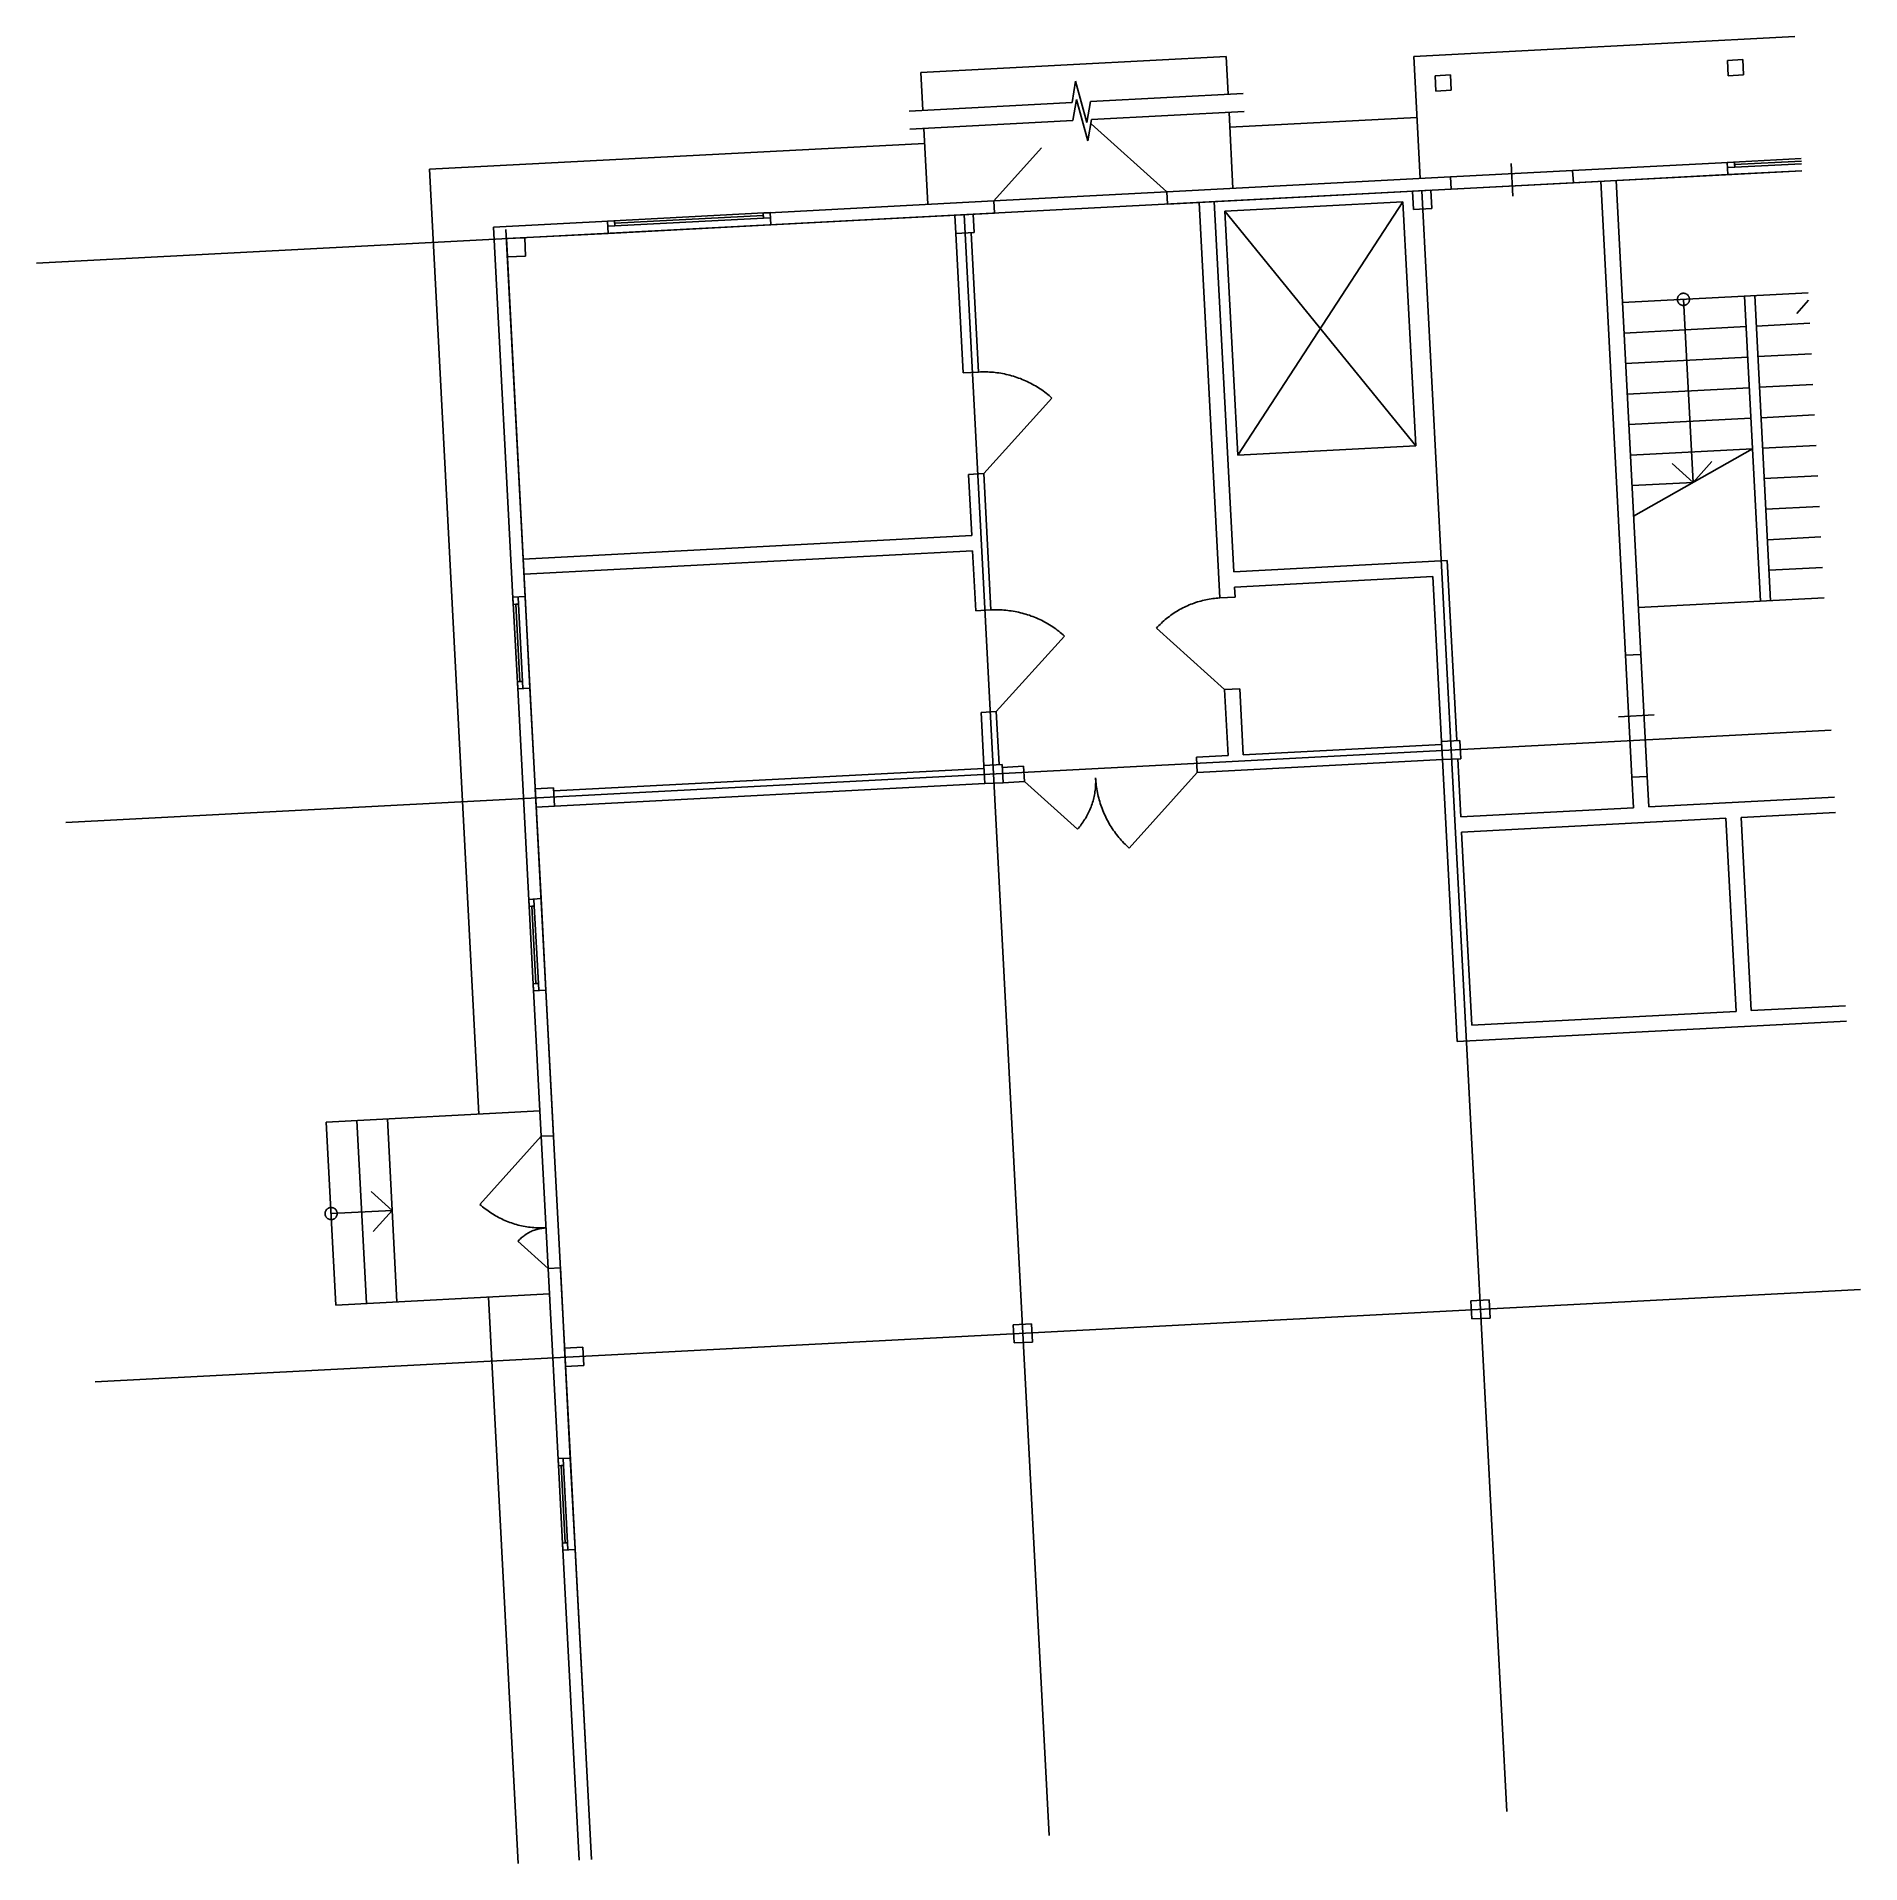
# Model space of a CAD drawing. Extents: x -41 to 2074, y -28 to 2091.
import ezdxf

# ---------------------------------------------------------------- set-up
doc = ezdxf.new("R2010")
doc.units = 0

msp = doc.modelspace()

# ---------------------------------------------------------------- linework, layer by layer
for p, q in [((1555.7, 2067.6), (1997.6, 2090.8)), ((984.2, 2049.2), (1338.1, 2067.8)), ((1340.4, 2023.8), (1338.1, 2067.8)), ((1563.1, 1926.1), (1555.7, 2067.6)), ((1919.6, 2063), (1937.3, 2064)), ((1920.5, 2045.3), (1919.6, 2063)), ((1919.6, 2063), (1919.6, 2063)), ((1937.3, 2064), (1938.2, 2046.3)), ((986.5, 2005.3), (984.2, 2049.2)), ((1163.5, 2038.9), (1159.4, 2014.3)), ((1176.7, 1990.9), (1163.5, 2038.9)), ((1580.5, 2045.3), (1598.2, 2046.2)), ((1581.4, 2027.6), (1580.5, 2045.3)), ((1580.5, 2045.3), (1580.5, 2045.3)), ((1598.2, 2046.2), (1599.1, 2028.5)), ((1938.2, 2046.3), (1920.5, 2045.3)), ((1159.4, 2014.3), (970.4, 2004.4)), ((1164.6, 2017.9), (1160.5, 1993.3)), ((1177.8, 1969.9), (1164.6, 2017.9)), ((1180.8, 2015.4), (1176.7, 1990.9)), ((1358, 2024.7), (1180.8, 2015.4)), ((1599.1, 2028.5), (1581.4, 2027.6)), ((1160.5, 1993.3), (971.5, 1983.4)), ((1181.9, 1994.5), (1177.8, 1969.9)), ((1359.1, 2003.7), (1181.9, 1994.5)), ((1346.1, 1914.7), (1341.5, 2002.8)), ((1342.4, 1985.5), (1559.4, 1996.8)), ((992.2, 1896.2), (987.6, 1984.3)), ((1269.4, 1910.7), (1181.6, 1989.7)), ((414.1, 1936.8), (988.5, 1966.9)), ((1068.9, 1900.2), (1124.2, 1961.6)), ((-41.4, 1827.8), (2005.8, 1935.1)), ((414.1, 1936.8), (471.5, 841.1)), ((1598.5, 1927.9), (1740, 1935.3)), ((1668.6, 1943.4), (1670.6, 1905.7)), ((1740, 1935.3), (1927.6, 1945.2)), ((1740.8, 1921.2), (1740, 1935.3)), ((1740, 1935.3), (1740.8, 1921.2)), ((1740.8, 1921.2), (1920.1, 1930.6)), ((1919.3, 1944.7), (2005, 1949.2)), ((1920.1, 1930.6), (1919.3, 1944.7)), ((1920.1, 1930.6), (1919.3, 1944.7)), ((1919.3, 1944.7), (1919.3, 1944.7)), ((1927.9, 1939.3), (1919.6, 1938.8)), ((2005.8, 1935.1), (1920.1, 1930.6)), ((1920.1, 1930.6), (1920.1, 1930.6)), ((1927.6, 1945.2), (1927.9, 1939.3)), ((2005.2, 1946.3), (1927.7, 1942.2)), ((1927.7, 1942.2), (1927.9, 1939.3)), ((1927.9, 1939.3), (2005.3, 1943.3)), ((1068.9, 1900.2), (1269.4, 1910.7)), ((1269.4, 1910.7), (1598.5, 1927.9)), ((1270.2, 1896.5), (1269.4, 1910.7)), ((1270.2, 1896.5), (1599.2, 1913.8)), ((1554.4, 1911.4), (1575.6, 1912.5)), ((1555.5, 1890.2), (1554.4, 1911.4)), ((1554.4, 1911.4), (1554.4, 1911.4)), ((1565, 1912), (1663.6, 32)), ((1575.6, 1912.5), (1576.8, 1891.3)), ((1599.2, 1913.8), (1598.5, 1927.9)), ((1599.2, 1913.8), (1598.5, 1927.9)), ((1598.5, 1927.9), (1598.5, 1927.9)), ((1740.8, 1921.2), (1599.2, 1913.8)), ((1801.4, 1373.2), (1772.6, 1922.9)), ((1819.1, 1374.2), (1790.3, 1923.8)), ((620.7, 1876.7), (809.4, 1886.6)), ((1068.9, 1900.2), (801.2, 1886.1)), ((801.2, 1886.1), (801.5, 1880.2)), ((809.4, 1886.6), (810.2, 1872.4)), ((809.4, 1886.6), (809.4, 1886.6)), ((810.2, 1872.4), (1069.6, 1886)), ((1069.6, 1886), (1068.9, 1900.2)), ((1330.8, 1439.6), (1306.7, 1898.4)), ((1346.9, 1470), (1324.4, 1899.4)), ((1543.2, 1899), (1336.8, 1888.2)), ((1336.8, 1888.2), (1558.1, 1615.9)), ((1336.8, 1888.2), (1351.7, 1605.1)), ((1336.8, 1888.2), (1336.8, 1888.2)), ((1351.7, 1605.1), (1543.2, 1899)), ((1558.1, 1615.9), (1543.2, 1899)), ((1576.8, 1891.3), (1555.5, 1890.2)), ((488.6, 1869.8), (629, 1877.1)), ((488.6, 1869.8), (511.5, 1432.2)), ((502.9, 1867), (602, -23.6)), ((620.7, 1876.7), (621.4, 1862.5)), ((621, 1870.8), (629.3, 1871.2)), ((621.4, 1862.5), (810.2, 1872.4)), ((629.3, 1871.2), (629, 1877.1)), ((629, 1877.1), (629, 1877.1)), ((801.3, 1883.2), (629.1, 1874.2)), ((629.1, 1874.2), (629.3, 1871.2)), ((629.3, 1871.2), (801.5, 1880.2)), ((629.3, 1871.2), (629.3, 1871.2)), ((801.5, 1880.2), (801.3, 1883.2)), ((801.5, 1880.2), (809.7, 1880.7)), ((1023.6, 1883.6), (1044.9, 1884.7)), ((1024.8, 1862.4), (1023.6, 1883.6)), ((1023.6, 1883.6), (1023.6, 1883.6)), ((1034.3, 1884.2), (1132.8, 4.2)), ((1044.9, 1884.7), (1046, 1863.5)), ((503.5, 1856.4), (621.4, 1862.5)), ((503.5, 1856.4), (524.7, 1857.5)), ((503.5, 1856.4), (525.3, 1441.2)), ((504.6, 1835.1), (503.5, 1856.4)), ((503.5, 1856.4), (503.5, 1856.4)), ((524.7, 1857.5), (525.8, 1836.2)), ((1046, 1863.5), (1024.8, 1862.4)), ((1033.2, 1700.8), (1024.8, 1862.4)), ((1050.9, 1701.7), (1042.5, 1863.3)), ((525.8, 1836.2), (504.6, 1835.1)), ((1797.7, 1782.3), (2013.2, 1793.5)), ((1861.6, 1787.2), (1861.5, 1786.6)), ((1861.5, 1786.6), (1861.5, 1786.1)), ((1861.5, 1786.1), (1861.5, 1785.6)), ((1861.5, 1785.6), (1861.5, 1785.1)), ((1861.5, 1785.1), (1861.6, 1784.5)), ((1861.7, 1787.7), (1861.6, 1787.2)), ((1861.6, 1784.5), (1861.7, 1784)), ((1861.8, 1788.2), (1861.7, 1787.7)), ((1861.7, 1784), (1861.9, 1783.5)), ((1862, 1788.7), (1861.8, 1788.2)), ((1861.9, 1783.5), (1862.1, 1783)), ((1862.2, 1789.2), (1862, 1788.7)), ((1862.1, 1783), (1862.3, 1782.6)), ((1862.5, 1789.6), (1862.2, 1789.2)), ((1862.3, 1782.6), (1862.6, 1782.1)), ((1862.8, 1790.1), (1862.5, 1789.6)), ((1862.6, 1782.1), (1862.9, 1781.7)), ((1863.1, 1790.5), (1862.8, 1790.1)), ((1862.9, 1781.7), (1863.2, 1781.3)), ((1863.4, 1790.9), (1863.1, 1790.5)), ((1863.2, 1781.3), (1863.6, 1780.9)), ((1863.8, 1791.2), (1863.4, 1790.9)), ((1863.6, 1780.9), (1864, 1780.5)), ((1864.2, 1791.6), (1863.8, 1791.2)), ((1864, 1780.5), (1864.4, 1780.2)), ((1864.7, 1791.9), (1864.2, 1791.6)), ((1864.4, 1780.2), (1864.8, 1779.9)), ((1865.1, 1792.1), (1864.7, 1791.9)), ((1864.8, 1779.9), (1865.3, 1779.7)), ((1865.6, 1792.4), (1865.1, 1792.1)), ((1866.1, 1792.6), (1865.6, 1792.4)), ((1866.6, 1792.7), (1866.1, 1792.6)), ((1867.1, 1792.9), (1866.6, 1792.7)), ((1867.6, 1793), (1867.1, 1792.9)), ((1868.1, 1793), (1867.6, 1793)), ((1868.7, 1793), (1868.1, 1793)), ((1868.5, 1786), (1879.6, 1573.7)), ((1869.2, 1793), (1868.7, 1793)), ((1869.7, 1792.9), (1869.2, 1793)), ((1870.2, 1792.8), (1869.7, 1792.9)), ((1870.7, 1792.6), (1870.2, 1792.8)), ((1871.2, 1792.5), (1870.7, 1792.6)), ((1871.7, 1792.2), (1871.2, 1792.5)), ((1872.2, 1792), (1871.7, 1792.2)), ((1871.9, 1779.8), (1872.3, 1780)), ((1872.6, 1791.7), (1872.2, 1792)), ((1872.3, 1780), (1872.8, 1780.4)), ((1873, 1791.4), (1872.6, 1791.7)), ((1872.8, 1780.4), (1873.2, 1780.7)), ((1873.4, 1791), (1873, 1791.4)), ((1873.2, 1780.7), (1873.6, 1781)), ((1873.8, 1790.6), (1873.4, 1791)), ((1873.6, 1781), (1873.9, 1781.4)), ((1874.1, 1790.2), (1873.8, 1790.6)), ((1873.9, 1781.4), (1874.2, 1781.9)), ((1874.4, 1789.8), (1874.1, 1790.2)), ((1874.2, 1781.9), (1874.5, 1782.3)), ((1874.7, 1789.3), (1874.4, 1789.8)), ((1874.5, 1782.3), (1874.8, 1782.8)), ((1874.9, 1788.9), (1874.7, 1789.3)), ((1874.8, 1782.8), (1875, 1783.2)), ((1875.1, 1788.4), (1874.9, 1788.9)), ((1875, 1783.2), (1875.2, 1783.7)), ((1875.3, 1787.9), (1875.1, 1788.4)), ((1875.2, 1783.7), (1875.3, 1784.2)), ((1875.4, 1787.4), (1875.3, 1787.9)), ((1875.3, 1784.2), (1875.4, 1784.8)), ((1875.5, 1786.9), (1875.4, 1787.4)), ((1875.4, 1784.8), (1875.5, 1785.3)), ((1875.5, 1786.3), (1875.5, 1786.9)), ((1875.5, 1785.8), (1875.5, 1786.3)), ((1875.5, 1785.3), (1875.5, 1785.8)), ((1957.8, 1435.8), (1939.3, 1789.7)), ((1969.6, 1436.4), (1951.1, 1790.3)), ((1999.9, 1769.7), (2013.6, 1784.9)), ((1865.3, 1779.7), (1865.8, 1779.5)), ((1865.8, 1779.5), (1866.3, 1779.3)), ((1866.3, 1779.3), (1866.8, 1779.1)), ((1866.8, 1779.1), (1867.3, 1779)), ((1867.3, 1779), (1867.8, 1778.9)), ((1867.8, 1778.9), (1868.3, 1778.9)), ((1868.3, 1778.9), (1868.9, 1778.9)), ((1868.9, 1778.9), (1869.4, 1779)), ((1869.4, 1779), (1869.9, 1779.1)), ((1869.9, 1779.1), (1870.4, 1779.2)), ((1870.4, 1779.2), (1870.9, 1779.3)), ((1870.9, 1779.3), (1871.4, 1779.5)), ((1871.4, 1779.5), (1871.9, 1779.8)), ((1799.6, 1746.9), (1941.1, 1754.3)), ((1952.9, 1754.9), (2015, 1758.2)), ((1801.4, 1711.5), (1943, 1718.9)), ((1954.8, 1719.5), (2016.9, 1722.8)), ((1033.2, 1700.8), (1050.9, 1701.7)), ((1053.1, 1701.8), (1050.9, 1701.7)), ((1055.2, 1701.9), (1053.1, 1701.8)), ((1057.4, 1701.9), (1055.2, 1701.9)), ((1059.5, 1701.9), (1057.4, 1701.9)), ((1061.7, 1701.8), (1059.5, 1701.9)), ((1063.9, 1701.7), (1061.7, 1701.8)), ((1066, 1701.5), (1063.9, 1701.7)), ((1068.2, 1701.4), (1066, 1701.5)), ((1070.3, 1701.1), (1068.2, 1701.4)), ((1072.4, 1700.9), (1070.3, 1701.1)), ((1074.6, 1700.6), (1072.4, 1700.9)), ((1076.7, 1700.2), (1074.6, 1700.6)), ((1078.8, 1699.9), (1076.7, 1700.2)), ((1081, 1699.4), (1078.8, 1699.9)), ((1083.1, 1699), (1081, 1699.4)), ((1085.2, 1698.5), (1083.1, 1699)), ((1087.3, 1698), (1085.2, 1698.5)), ((1089.3, 1697.4), (1087.3, 1698)), ((1091.4, 1696.8), (1089.3, 1697.4)), ((1093.5, 1696.1), (1091.4, 1696.8)), ((1095.5, 1695.5), (1093.5, 1696.1)), ((1097.5, 1694.7), (1095.5, 1695.5)), ((1099.6, 1694), (1097.5, 1694.7)), ((1101.6, 1693.2), (1099.6, 1694)), ((1103.6, 1692.4), (1101.6, 1693.2)), ((1105.5, 1691.5), (1103.6, 1692.4)), ((1107.5, 1690.6), (1105.5, 1691.5)), ((1109.4, 1689.7), (1107.5, 1690.6)), ((1111.4, 1688.7), (1109.4, 1689.7)), ((1113.3, 1687.7), (1111.4, 1688.7)), ((1115.2, 1686.6), (1113.3, 1687.7)), ((1117, 1685.5), (1115.2, 1686.6)), ((1118.9, 1684.4), (1117, 1685.5)), ((1120.7, 1683.3), (1118.9, 1684.4)), ((1122.5, 1682.1), (1120.7, 1683.3)), ((1124.3, 1680.9), (1122.5, 1682.1)), ((1126.1, 1679.7), (1124.3, 1680.9)), ((1127.8, 1678.4), (1126.1, 1679.7)), ((1129.5, 1677.1), (1127.8, 1678.4)), ((1131.2, 1675.7), (1129.5, 1677.1)), ((1132.9, 1674.4), (1131.2, 1675.7)), ((1134.5, 1673), (1132.9, 1674.4)), ((1803.3, 1676.1), (1944.8, 1683.5)), ((1956.6, 1684.1), (2018.7, 1687.4)), ((1057.1, 1583.8), (1136.1, 1671.5)), ((1136.1, 1671.5), (1134.5, 1673)), ((1805.1, 1640.7), (1946.7, 1648.1)), ((1958.5, 1648.7), (2020.6, 1652)), ((1351.7, 1605.1), (1558.1, 1615.9)), ((1807, 1605.3), (1948.5, 1612.7)), ((1810.7, 1534.6), (1948.5, 1612.7)), ((1960.3, 1613.4), (2022.5, 1616.6)), ((1855.3, 1595.6), (1879.6, 1573.7)), ((1901.5, 1598), (1879.6, 1573.7)), ((1039.4, 1582.8), (1057.1, 1583.8)), ((1043.1, 1512.1), (1039.4, 1582.8)), ((1065.4, 1425.7), (1057.1, 1583.8)), ((1808.9, 1569.9), (1879.6, 1573.7)), ((1962.2, 1578), (2024.3, 1581.2)), ((1964, 1542.6), (2026.2, 1545.9)), ((523, 1484.8), (1043.1, 1512.1)), ((1965.9, 1507.2), (2028, 1510.5)), ((523.9, 1467.1), (1044, 1494.4)), ((1047.7, 1424.8), (1044, 1494.4)), ((1346.9, 1470), (1594.6, 1483)), ((1347.8, 1452.3), (1577.8, 1464.4)), ((1587.9, 1273.3), (1577.8, 1464.4)), ((1605.5, 1274.3), (1594.6, 1483)), ((1967.8, 1471.8), (2029.9, 1475.1)), ((525.3, 1441.2), (511.1, 1440.4)), ((525.3, 1441.2), (511.1, 1440.4)), ((530.8, 1335), (525.3, 1441.2)), ((525.3, 1441.2), (525.3, 1441.2)), ((1348.5, 1440.6), (1347.8, 1452.3)), ((511.1, 1440.4), (516.7, 1334.3)), ((511.1, 1440.4), (511.1, 1440.4)), ((511.5, 1432.2), (517.4, 1432.5)), ((514.5, 1432.3), (517.4, 1432.5)), ((519.2, 1342.7), (514.5, 1432.3)), ((517.4, 1432.5), (517, 1440.7)), ((517.4, 1432.5), (522.1, 1342.8)), ((1047.7, 1424.8), (1065.4, 1425.7)), ((1067.5, 1425.8), (1065.4, 1425.7)), ((1069.7, 1425.9), (1067.5, 1425.8)), ((1071.9, 1425.9), (1069.7, 1425.9)), ((1074, 1425.9), (1071.9, 1425.9)), ((1076.2, 1425.8), (1074, 1425.9)), ((1078.3, 1425.7), (1076.2, 1425.8)), ((1080.5, 1425.5), (1078.3, 1425.7)), ((1082.6, 1425.4), (1080.5, 1425.5)), ((1084.8, 1425.1), (1082.6, 1425.4)), ((1086.9, 1424.9), (1084.8, 1425.1)), ((1089, 1424.6), (1086.9, 1424.9)), ((1091.2, 1424.2), (1089, 1424.6)), ((1093.3, 1423.9), (1091.2, 1424.2)), ((1095.4, 1423.4), (1093.3, 1423.9)), ((1097.5, 1423), (1095.4, 1423.4)), ((1099.6, 1422.5), (1097.5, 1423)), ((1101.7, 1422), (1099.6, 1422.5)), ((1103.8, 1421.4), (1101.7, 1422)), ((1105.9, 1420.8), (1103.8, 1421.4)), ((1107.9, 1420.1), (1105.9, 1420.8)), ((1110, 1419.5), (1107.9, 1420.1)), ((1275.6, 1420.7), (1274, 1419.6)), ((1277.3, 1421.9), (1275.6, 1420.7)), ((1279, 1423), (1277.3, 1421.9)), ((1280.7, 1424.1), (1279, 1423)), ((1282.5, 1425.1), (1280.7, 1424.1)), ((1284.2, 1426.1), (1282.5, 1425.1)), ((1286, 1427.1), (1284.2, 1426.1)), ((1287.8, 1428.1), (1286, 1427.1)), ((1289.7, 1429), (1287.8, 1428.1)), ((1291.5, 1429.9), (1289.7, 1429)), ((1293.3, 1430.7), (1291.5, 1429.9)), ((1295.2, 1431.5), (1293.3, 1430.7)), ((1297.1, 1432.3), (1295.2, 1431.5)), ((1299, 1433), (1297.1, 1432.3)), ((1300.9, 1433.7), (1299, 1433)), ((1302.8, 1434.4), (1300.9, 1433.7)), ((1304.8, 1435), (1302.8, 1434.4)), ((1306.7, 1435.6), (1304.8, 1435)), ((1308.7, 1436.1), (1306.7, 1435.6)), ((1310.7, 1436.6), (1308.7, 1436.1)), ((1312.6, 1437.1), (1310.7, 1436.6)), ((1314.6, 1437.5), (1312.6, 1437.1)), ((1316.6, 1437.9), (1314.6, 1437.5)), ((1318.6, 1438.3), (1316.6, 1437.9)), ((1320.6, 1438.6), (1318.6, 1438.3)), ((1322.7, 1438.9), (1320.6, 1438.6)), ((1324.7, 1439.1), (1322.7, 1438.9)), ((1326.7, 1439.3), (1324.7, 1439.1)), ((1328.7, 1439.5), (1326.7, 1439.3)), ((1330.8, 1439.6), (1328.7, 1439.5)), ((1330.8, 1439.6), (1348.5, 1440.6)), ((1816.3, 1428.4), (2031.7, 1439.7)), ((1112, 1418.7), (1110, 1419.5)), ((1114, 1418), (1112, 1418.7)), ((1116, 1417.2), (1114, 1418)), ((1118, 1416.4), (1116, 1417.2)), ((1120, 1415.5), (1118, 1416.4)), ((1122, 1414.6), (1120, 1415.5)), ((1123.9, 1413.7), (1122, 1414.6)), ((1125.8, 1412.7), (1123.9, 1413.7)), ((1127.7, 1411.7), (1125.8, 1412.7)), ((1129.6, 1410.6), (1127.7, 1411.7)), ((1131.5, 1409.5), (1129.6, 1410.6)), ((1133.3, 1408.4), (1131.5, 1409.5)), ((1135.2, 1407.3), (1133.3, 1408.4)), ((1137, 1406.1), (1135.2, 1407.3)), ((1138.8, 1404.9), (1137, 1406.1)), ((1140.5, 1403.7), (1138.8, 1404.9)), ((1142.3, 1402.4), (1140.5, 1403.7)), ((1144, 1401.1), (1142.3, 1402.4)), ((1145.7, 1399.7), (1144, 1401.1)), ((1147.3, 1398.4), (1145.7, 1399.7)), ((1258.7, 1406.1), (1257.3, 1404.6)), ((1336.3, 1333.5), (1257.3, 1404.6)), ((1260.1, 1407.6), (1258.7, 1406.1)), ((1261.6, 1409), (1260.1, 1407.6)), ((1263, 1410.4), (1261.6, 1409)), ((1264.5, 1411.8), (1263, 1410.4)), ((1266, 1413.2), (1264.5, 1411.8)), ((1267.6, 1414.5), (1266, 1413.2)), ((1269.1, 1415.8), (1267.6, 1414.5)), ((1270.7, 1417.1), (1269.1, 1415.8)), ((1272.3, 1418.3), (1270.7, 1417.1)), ((1274, 1419.6), (1272.3, 1418.3)), ((1071.6, 1307.8), (1150.6, 1395.5)), ((1149, 1397), (1147.3, 1398.4)), ((1150.6, 1395.5), (1149, 1397)), ((1819.1, 1374.2), (1801.4, 1373.2)), ((1819.1, 1374.2), (1801.4, 1373.2)), ((1801.4, 1373.2), (1808.8, 1231.7)), ((1801.4, 1373.2), (1801.4, 1373.2)), ((1826.5, 1232.6), (1819.1, 1374.2)), ((522.1, 1342.8), (516.2, 1342.5)), ((516.2, 1342.5), (516.2, 1342.5)), ((516.2, 1342.5), (529.9, 1081.9)), ((530.8, 1335), (516.7, 1334.3)), ((516.7, 1334.3), (530.8, 1335)), ((522.1, 1342.8), (519.2, 1342.7)), ((519.2, 1342.7), (519.2, 1342.7)), ((522.6, 1334.6), (522.1, 1342.8)), ((530.8, 1335), (543.6, 1090.9)), ((1336.3, 1333.5), (1354, 1334.4)), ((1340.4, 1256.8), (1336.3, 1333.5)), ((1358, 1257.7), (1354, 1334.4)), ((1053.9, 1306.8), (1071.6, 1307.8)), ((1057.1, 1245.5), (1053.9, 1306.8)), ((1074.8, 1246.4), (1071.6, 1307.8)), ((1793.3, 1301.8), (1834.6, 1304)), ((-7.4, 1179.1), (2039.8, 1286.4)), ((1587.9, 1273.3), (1609.1, 1274.4)), ((1589, 1252.1), (1587.9, 1273.3)), ((1587.9, 1273.3), (1587.9, 1273.3)), ((1609.1, 1274.4), (1610.2, 1253.2)), ((1303.8, 1254.9), (1340.4, 1256.8)), ((1303.8, 1254.9), (1304.7, 1237.2)), ((1304.7, 1237.2), (1589, 1252.1)), ((1358, 1257.7), (1588, 1269.8)), ((1610.2, 1253.2), (1589, 1252.1)), ((1606.1, 925.4), (1589, 1252.1)), ((1610.2, 1185.8), (1606.7, 1253)), ((558.4, 1215.8), (1057.3, 1242)), ((1057.1, 1245.5), (1078.3, 1246.6)), ((1058.2, 1224.3), (1057.1, 1245.5)), ((1057.1, 1245.5), (1057.1, 1245.5)), ((1078.3, 1246.6), (1079.4, 1225.4)), ((1078.5, 1243.1), (1103.3, 1244.4)), ((1103.3, 1244.4), (1104.2, 1226.7)), ((1186.8, 1229.2), (1186.8, 1231)), ((1186.8, 1231), (1186.9, 1228.9)), ((1186.9, 1227.4), (1186.8, 1229.2)), ((1304.7, 1237.2), (1225.7, 1149.4)), ((1826.5, 1232.6), (1808.8, 1231.7)), ((1808.8, 1231.7), (1826.5, 1232.6)), ((1810.7, 1196.3), (1808.8, 1231.7)), ((1828.4, 1197.2), (1826.5, 1232.6)), ((536.9, 1218.2), (558.2, 1219.4)), ((538.1, 1197), (536.9, 1218.2)), ((536.9, 1218.2), (536.9, 1218.2)), ((558.2, 1219.4), (559.3, 1198.1)), ((559.3, 1198.1), (1058.2, 1224.3)), ((1079.4, 1225.4), (1058.2, 1224.3)), ((1079.4, 1225.4), (1104.2, 1226.7)), ((1104.2, 1226.7), (1165.6, 1171.4)), ((1184.7, 1207.7), (1185.1, 1209.5)), ((1185.1, 1209.5), (1185.4, 1211.3)), ((1185.4, 1211.3), (1185.7, 1213)), ((1185.7, 1213), (1186, 1214.8)), ((1186, 1214.8), (1186.3, 1216.6)), ((1186.3, 1216.6), (1186.5, 1218.4)), ((1186.5, 1218.4), (1186.6, 1220.2)), ((1186.6, 1220.2), (1186.7, 1222)), ((1186.7, 1222), (1186.8, 1223.8)), ((1186.8, 1223.8), (1186.9, 1225.6)), ((1186.9, 1228.9), (1187.1, 1226.7)), ((1186.9, 1225.6), (1186.9, 1227.4)), ((1187.1, 1226.7), (1187.3, 1224.6)), ((1187.3, 1224.6), (1187.5, 1222.4)), ((1187.5, 1222.4), (1187.8, 1220.3)), ((1187.8, 1220.3), (1188.1, 1218.2)), ((1188.1, 1218.2), (1188.5, 1216)), ((1188.5, 1216), (1188.9, 1213.9)), ((1188.9, 1213.9), (1189.4, 1211.8)), ((1189.4, 1211.8), (1189.9, 1209.7)), ((1189.9, 1209.7), (1190.4, 1207.6)), ((2043.8, 1208.5), (1828.4, 1197.2)), ((559.3, 1198.1), (538.1, 1197)), ((1176.2, 1186), (1177, 1187.6)), ((1177, 1187.6), (1177.9, 1189.2)), ((1177.9, 1189.2), (1178.7, 1190.8)), ((1178.7, 1190.8), (1179.4, 1192.4)), ((1179.4, 1192.4), (1180.2, 1194.1)), ((1180.2, 1194.1), (1180.9, 1195.7)), ((1180.9, 1195.7), (1181.5, 1197.4)), ((1181.5, 1197.4), (1182.1, 1199.1)), ((1182.1, 1199.1), (1182.7, 1200.8)), ((1182.7, 1200.8), (1183.3, 1202.5)), ((1183.3, 1202.5), (1183.8, 1204.2)), ((1183.8, 1204.2), (1184.2, 1206)), ((1184.2, 1206), (1184.7, 1207.7)), ((1190.4, 1207.6), (1190.9, 1205.5)), ((1190.9, 1205.5), (1191.5, 1203.4)), ((1191.5, 1203.4), (1192.2, 1201.4)), ((1192.2, 1201.4), (1192.8, 1199.3)), ((1192.8, 1199.3), (1193.5, 1197.3)), ((1193.5, 1197.3), (1194.3, 1195.3)), ((1194.3, 1195.3), (1195.1, 1193.3)), ((1195.1, 1193.3), (1195.9, 1191.3)), ((1195.9, 1191.3), (1196.8, 1189.3)), ((1196.8, 1189.3), (1197.7, 1187.3)), ((1197.7, 1187.3), (1198.6, 1185.4)), ((1810.7, 1196.3), (1610.2, 1185.8)), ((2044.8, 1190.8), (1935.5, 1185.1)), ((1165.6, 1171.4), (1166.8, 1172.7)), ((1166.8, 1172.7), (1168, 1174.1)), ((1168, 1174.1), (1169.1, 1175.5)), ((1169.1, 1175.5), (1170.2, 1176.9)), ((1170.2, 1176.9), (1171.3, 1178.4)), ((1171.3, 1178.4), (1172.3, 1179.9)), ((1172.3, 1179.9), (1173.3, 1181.4)), ((1173.3, 1181.4), (1174.3, 1182.9)), ((1174.3, 1182.9), (1175.3, 1184.4)), ((1175.3, 1184.4), (1176.2, 1186)), ((1198.6, 1185.4), (1199.5, 1183.4)), ((1199.5, 1183.4), (1200.5, 1181.5)), ((1200.5, 1181.5), (1201.6, 1179.6)), ((1201.6, 1179.6), (1202.6, 1177.8)), ((1202.6, 1177.8), (1203.7, 1175.9)), ((1203.7, 1175.9), (1204.9, 1174.1)), ((1204.9, 1174.1), (1206.1, 1172.3)), ((1206.1, 1172.3), (1207.3, 1170.5)), ((1207.3, 1170.5), (1208.5, 1168.7)), ((1208.5, 1168.7), (1209.8, 1167)), ((1209.8, 1167), (1211.1, 1165.2)), ((1917.8, 1184.2), (1611.1, 1168.1)), ((1622.9, 944), (1611.1, 1168.1)), ((1929.5, 960.1), (1917.8, 1184.2)), ((1947.2, 961), (1935.5, 1185.1)), ((1211.1, 1165.2), (1212.4, 1163.5)), ((1212.4, 1163.5), (1213.7, 1161.9)), ((1213.7, 1161.9), (1215.1, 1160.2)), ((1215.1, 1160.2), (1216.6, 1158.6)), ((1216.6, 1158.6), (1218, 1157)), ((1218, 1157), (1219.5, 1155.4)), ((1219.5, 1155.4), (1221, 1153.9)), ((1221, 1153.9), (1222.5, 1152.4)), ((1222.5, 1152.4), (1224.1, 1150.9)), ((1224.1, 1150.9), (1225.7, 1149.4)), ((543.6, 1090.9), (529.5, 1090.1)), ((543.6, 1090.9), (529.5, 1090.1)), ((529.5, 1090.1), (535, 984)), ((529.5, 1090.1), (529.5, 1090.1)), ((529.9, 1081.9), (535.8, 1082.2)), ((532.8, 1082), (535.8, 1082.2)), ((537.5, 992.4), (532.8, 1082)), ((535.8, 1082.2), (535.4, 1090.4)), ((535.8, 1082.2), (540.5, 992.5)), ((549.2, 984.7), (543.6, 1090.9)), ((543.6, 1090.9), (543.6, 1090.9)), ((540.5, 992.5), (534.6, 992.2)), ((543.9, 815.3), (534.6, 992.2)), ((534.6, 992.2), (534.6, 992.2)), ((549.2, 984.7), (535, 984)), ((535, 984), (549.2, 984.7)), ((540.5, 992.5), (537.5, 992.4)), ((537.5, 992.4), (537.5, 992.4)), ((540.9, 984.3), (540.5, 992.5)), ((558, 816), (549.2, 984.7)), ((1929.5, 960.1), (1622.9, 944)), ((2056.5, 966.7), (1947.2, 961)), ((2057.4, 949), (1606.1, 925.4)), ((294.6, 831.8), (542.3, 844.8)), ((294.6, 831.8), (305.8, 619.5)), ((330, 833.7), (341.1, 621.4)), ((365.4, 835.5), (376.5, 623.2)), ((376.5, 623.2), (365.4, 835.5)), ((543.9, 815.3), (472.7, 736.3)), ((558, 816), (543.9, 815.3)), ((543.9, 815.3), (551.9, 662)), ((346.6, 751.3), (371, 729.4)), ((293.2, 726.3), (293.1, 725.8)), ((293.1, 725.8), (293.1, 725.3)), ((293.1, 725.3), (293.2, 724.8)), ((293.4, 727.4), (293.2, 726.9)), ((293.2, 726.9), (293.2, 726.3)), ((293.2, 724.8), (293.3, 724.2)), ((293.3, 724.2), (293.4, 723.7)), ((293.5, 727.9), (293.4, 727.4)), ((293.4, 723.7), (293.6, 723.2)), ((293.7, 728.4), (293.5, 727.9)), ((293.6, 723.2), (293.8, 722.7)), ((293.9, 728.9), (293.7, 728.4)), ((293.8, 722.7), (294, 722.3)), ((294.2, 729.3), (293.9, 728.9)), ((294, 722.3), (294.3, 721.8)), ((294.5, 729.8), (294.2, 729.3)), ((294.3, 721.8), (294.6, 721.4)), ((294.8, 730.2), (294.5, 729.8)), ((294.6, 721.4), (294.9, 721)), ((295.1, 730.6), (294.8, 730.2)), ((294.9, 721), (295.3, 720.6)), ((295.5, 730.9), (295.1, 730.6)), ((295.3, 720.6), (295.7, 720.2)), ((295.9, 731.3), (295.5, 730.9)), ((296.3, 731.6), (295.9, 731.3)), ((296.8, 731.8), (296.3, 731.6)), ((297.3, 732.1), (296.8, 731.8)), ((297.8, 732.3), (297.3, 732.1)), ((298.3, 732.4), (297.8, 732.3)), ((298.8, 732.6), (298.3, 732.4)), ((299.3, 732.7), (298.8, 732.6)), ((299.8, 732.7), (299.3, 732.7)), ((300.3, 732.7), (299.8, 732.7)), ((300.2, 725.7), (371, 729.4)), ((300.9, 732.7), (300.3, 732.7)), ((301.4, 732.6), (300.9, 732.7)), ((301.9, 732.5), (301.4, 732.6)), ((302.4, 732.3), (301.9, 732.5)), ((302.9, 732.2), (302.4, 732.3)), ((303.4, 731.9), (302.9, 732.2)), ((303.9, 731.7), (303.4, 731.9)), ((304.3, 731.4), (303.9, 731.7)), ((304.7, 731.1), (304.3, 731.4)), ((305.1, 730.7), (304.7, 731.1)), ((304.9, 720.4), (305.2, 720.7)), ((305.5, 730.3), (305.1, 730.7)), ((305.2, 720.7), (305.6, 721.1)), ((305.8, 729.9), (305.5, 730.3)), ((305.6, 721.1), (305.9, 721.6)), ((306.1, 729.5), (305.8, 729.9)), ((305.9, 721.6), (306.2, 722)), ((306.4, 729), (306.1, 729.5)), ((306.2, 722), (306.5, 722.5)), ((306.6, 728.6), (306.4, 729)), ((306.5, 722.5), (306.7, 722.9)), ((306.8, 728.1), (306.6, 728.6)), ((306.7, 722.9), (306.9, 723.4)), ((307, 727.6), (306.8, 728.1)), ((306.9, 723.4), (307, 723.9)), ((307.1, 727.1), (307, 727.6)), ((307, 723.9), (307.1, 724.4)), ((307.2, 726.6), (307.1, 727.1)), ((307.1, 724.4), (307.2, 725)), ((307.2, 726), (307.2, 726.6)), ((307.2, 725.5), (307.2, 726)), ((307.2, 725), (307.2, 725.5)), ((349, 705), (371, 729.4)), ((472.7, 736.3), (474.3, 735)), ((474.3, 735), (475.8, 733.6)), ((475.8, 733.6), (477.4, 732.4)), ((477.4, 732.4), (479, 731.1)), ((479, 731.1), (480.6, 729.9)), ((480.6, 729.9), (482.3, 728.7)), ((482.3, 728.7), (483.9, 727.5)), ((483.9, 727.5), (485.6, 726.4)), ((485.6, 726.4), (487.3, 725.3)), ((487.3, 725.3), (489.1, 724.2)), ((489.1, 724.2), (490.8, 723.2)), ((490.8, 723.2), (492.6, 722.2)), ((492.6, 722.2), (494.4, 721.2)), ((494.4, 721.2), (496.2, 720.3)), ((295.7, 720.2), (296.1, 719.9)), ((296.1, 719.9), (296.5, 719.6)), ((296.5, 719.6), (297, 719.4)), ((297, 719.4), (297.5, 719.2)), ((297.5, 719.2), (298, 719)), ((298, 719), (298.5, 718.8)), ((298.5, 718.8), (299, 718.7)), ((299, 718.7), (299.5, 718.6)), ((299.5, 718.6), (300, 718.6)), ((300, 718.6), (300.6, 718.6)), ((300.6, 718.6), (301.1, 718.7)), ((301.1, 718.7), (301.6, 718.7)), ((301.6, 718.7), (302.1, 718.9)), ((302.1, 718.9), (302.6, 719)), ((302.6, 719), (303.1, 719.2)), ((303.1, 719.2), (303.6, 719.5)), ((303.6, 719.5), (304, 719.7)), ((304, 719.7), (304.5, 720)), ((304.5, 720), (304.9, 720.4)), ((496.2, 720.3), (498, 719.4)), ((498, 719.4), (499.9, 718.5)), ((499.9, 718.5), (501.7, 717.7)), ((501.7, 717.7), (503.6, 716.9)), ((503.6, 716.9), (505.5, 716.2)), ((505.5, 716.2), (507.4, 715.4)), ((507.4, 715.4), (509.3, 714.8)), ((509.3, 714.8), (511.3, 714.1)), ((511.3, 714.1), (513.2, 713.5)), ((513.2, 713.5), (515.2, 712.9)), ((515.2, 712.9), (517.1, 712.4)), ((517.1, 712.4), (519.1, 711.9)), ((519.1, 711.9), (521.1, 711.5)), ((521.1, 711.5), (523.1, 711.1)), ((523.9, 700), (522.8, 699.2)), ((523.1, 711.1), (525.1, 710.7)), ((525, 700.8), (523.9, 700)), ((526.2, 701.6), (525, 700.8)), ((525.1, 710.7), (527.1, 710.3)), ((527.3, 702.3), (526.2, 701.6)), ((527.1, 710.3), (529.1, 710)), ((528.5, 703), (527.3, 702.3)), ((529.7, 703.7), (528.5, 703)), ((529.1, 710), (531.1, 709.8)), ((530.9, 704.3), (529.7, 703.7)), ((532.2, 704.9), (530.9, 704.3)), ((531.1, 709.8), (533.2, 709.5)), ((533.4, 705.5), (532.2, 704.9)), ((533.2, 709.5), (535.2, 709.4)), ((534.7, 706), (533.4, 705.5)), ((536, 706.5), (534.7, 706)), ((535.2, 709.4), (537.2, 709.2)), ((537.3, 706.9), (536, 706.5)), ((537.2, 709.2), (539.2, 709.1)), ((538.6, 707.3), (537.3, 706.9)), ((539.9, 707.7), (538.6, 707.3)), ((539.2, 709.1), (541.3, 709)), ((541.3, 708), (539.9, 707.7)), ((541.3, 709), (543.3, 709)), ((542.6, 708.3), (541.3, 708)), ((544, 708.5), (542.6, 708.3)), ((543.3, 709), (545.4, 709)), ((545.3, 708.8), (544, 708.5)), ((546.7, 708.9), (545.3, 708.8)), ((545.4, 709), (547.4, 709.1)), ((548.1, 709.1), (546.7, 708.9)), ((547.4, 709.1), (549.4, 709.2)), ((549.4, 709.2), (548.1, 709.1)), ((517.7, 694.6), (516.8, 693.6)), ((551.9, 662), (516.8, 693.6)), ((518.7, 695.6), (517.7, 694.6)), ((519.7, 696.5), (518.7, 695.6)), ((520.7, 697.4), (519.7, 696.5)), ((521.7, 698.3), (520.7, 697.4)), ((522.8, 699.2), (521.7, 698.3)), ((566.1, 662.7), (551.9, 662)), ((551.9, 662), (563.9, 433.2)), ((566.1, 662.7), (577.6, 442.1)), ((26.6, 530.4), (2073.8, 637.6)), ((305.8, 619.5), (553.4, 632.5)), ((482.7, 628.8), (517.1, -28.1)), ((1621.9, 624.6), (1643.1, 625.7)), ((1623, 603.4), (1621.9, 624.6)), ((1621.9, 624.6), (1621.9, 624.6)), ((1643.1, 625.7), (1644.2, 604.5)), ((1091.1, 596.8), (1112.3, 597.9)), ((1092.2, 575.6), (1091.1, 596.8)), ((1091.1, 596.8), (1091.1, 596.8)), ((1112.3, 597.9), (1113.4, 576.7)), ((1644.2, 604.5), (1623, 603.4)), ((1113.4, 576.7), (1092.2, 575.6)), ((570.9, 569.5), (592.2, 570.6)), ((572, 548.3), (570.9, 569.5)), ((570.9, 569.5), (570.9, 569.5)), ((592.2, 570.6), (593.3, 549.4)), ((593.3, 549.4), (572, 548.3)), ((577.6, 442.1), (563.5, 441.4)), ((577.6, 442.1), (563.5, 441.4)), ((563.5, 441.4), (569, 335.3)), ((563.5, 441.4), (563.5, 441.4)), ((563.9, 433.2), (569.8, 433.5)), ((566.8, 433.3), (569.8, 433.5)), ((571.5, 343.7), (566.8, 433.3)), ((569.8, 433.5), (569.4, 441.7)), ((569.8, 433.5), (574.5, 343.8)), ((583.2, 336), (577.6, 442.1)), ((577.6, 442.1), (577.6, 442.1)), ((574.5, 343.8), (568.6, 343.5)), ((568.6, 343.5), (587.9, -24.4)), ((568.6, 343.5), (568.6, 343.5)), ((574.5, 343.8), (571.5, 343.7)), ((571.5, 343.7), (571.5, 343.7)), ((574.9, 335.6), (574.5, 343.8)), ((583.2, 336), (569, 335.3)), ((569, 335.3), (583.2, 336)), ((583.2, 336), (602, -23.6))]:
    msp.add_line(p, q)

doc.saveas('drawing.dxf')
